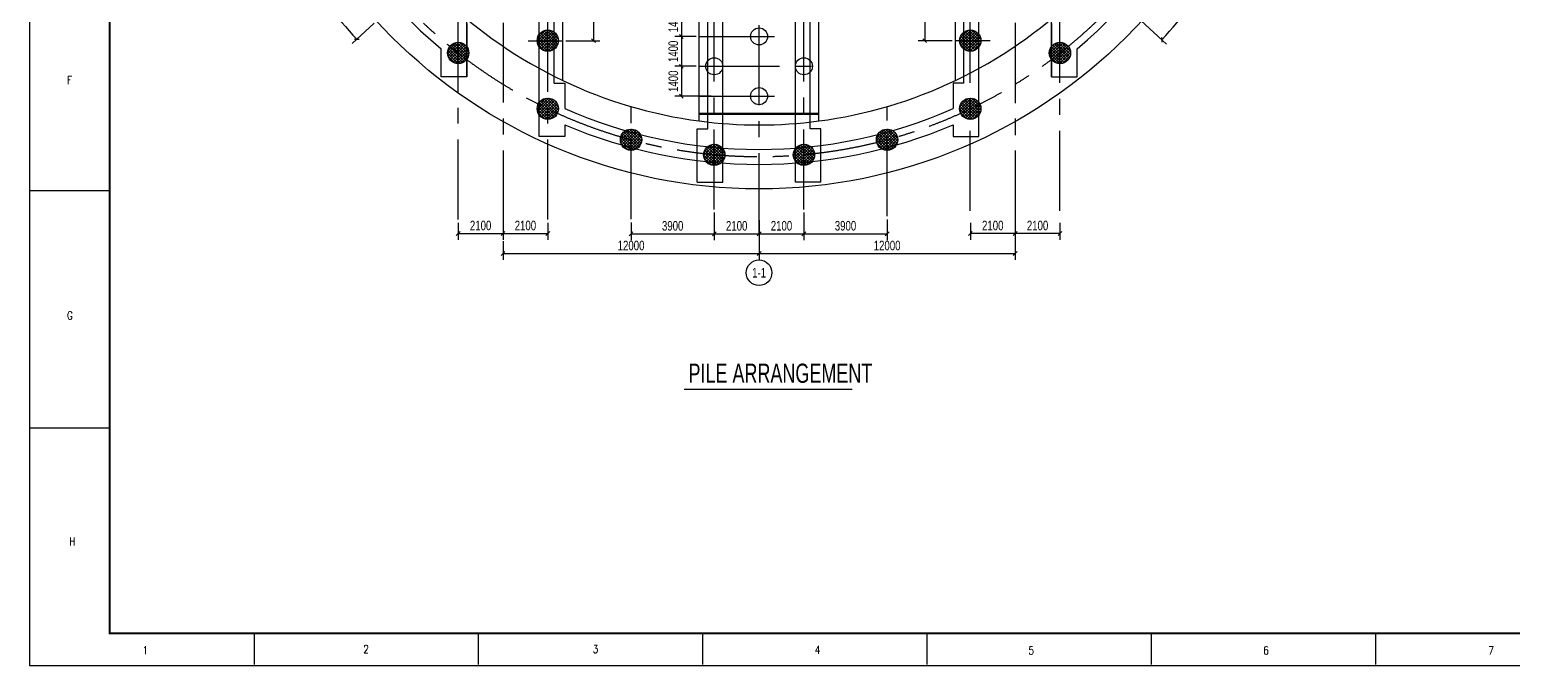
# Model space of a CAD drawing. Extents: x 878294 to 2409453, y -112941 to -40192.
# Drawn here: x 878294 to 924616, y -99592 to -79711 of the extents above; entities that cross this region are included whole.
import ezdxf
from ezdxf.enums import TextEntityAlignment as Align

# ---------------------------------------------------------------- set-up
doc = ezdxf.new("R2010")
doc.units = 0
doc.header["$LTSCALE"] = 2000
doc.header["$MEASUREMENT"] = 0
doc.linetypes.add('CENTER', pattern=[2, 1.25, -0.25, 0.25, -0.25])
doc.layers.get('0').update_dxf_attribs({"linetype": 'CONTINUOUS'})
doc.layers.get('DEFPOINTS').update_dxf_attribs({"linetype": 'CONTINUOUS'})
for name, color, linetype in [('1', 3, 'CONTINUOUS'), ('6', 1, 'CONTINUOUS'), ('S_01', 3, 'CONTINUOUS'), ('S_02', 151, 'CENTER'), ('S_02_AXIS', 151, 'CENTER'), ('S_05_DIMS', 7, 'CONTINUOUS'), ('S_07', 6, 'CONTINUOUS'), ('THIN', 1, 'CONTINUOUS')]:
    doc.layers.add(name, color=color, linetype=linetype)
doc.layers.add('Not print layer', color=11, linetype='CONTINUOUS', plot=False)
doc.styles.add('KS', font='kstxt.shx', dxfattribs={"width": 0.75, "bigfont": 'kshz.shx'})
doc.styles.add('STANDA', font='romans.shx', dxfattribs={"width": 0.7, "bigfont": 'hztxt.shx'})
doc.dimstyles.new('KS100', dxfattribs={"dimtxt": 300, "dimasz": 120, "dimexe": 200, "dimexo": 100, "dimgap": 100, "dimtad": 1, "dimdec": 0, "dimzin": 14, "dimdsep": 46, "dimtxsty": 'KS', "dimblk": 'ARCHTICK', "dimcen": -900, "dimclrd": 7, "dimclre": 7, "dimclrt": 2, "dimadec": 0, "dimazin": 0, "dimtfac": 1, "dimtdec": 0, "dimtix": 1, "dimtmove": 2, "dimatfit": 2, "dimfxl": 1, "dimtolj": 1, "dimtzin": 14, "dimarcsym": 0})
doc.dimstyles.new('KSDIM1.5', dxfattribs={"dimtxt": 300, "dimasz": 120, "dimexe": 200, "dimexo": 100, "dimgap": 100, "dimtad": 1, "dimdec": 0, "dimlfac": 1.5, "dimzin": 14, "dimdsep": 46, "dimtxsty": 'KS', "dimblk": 'ARCHTICK', "dimblk1": 'OBLIQUE', "dimblk2": 'OBLIQUE', "dimsah": 1, "dimcen": -900, "dimclrd": 7, "dimclre": 7, "dimclrt": 2, "dimadec": 0, "dimazin": 0, "dimtfac": 1, "dimtdec": 0, "dimtix": 1, "dimtmove": 2, "dimatfit": 2, "dimfxl": 200, "dimtolj": 1, "dimtzin": 14, "dimlwd": -3, "dimarcsym": 0})

# ---------------------------------------------------------------- blocks, each defined once
blk = doc.blocks.new('_ArchTick')
at = {"color": 0, "linetype": 'ByBlock', "const_width": 0.3}
blk.add_lwpolyline([(-0.5, -0.5), (0.5, 0.5)], dxfattribs=at)
blk = doc.blocks.new('*D31')
at = {"layer": '1', "color": 7, "lineweight": -2, "transparency": 16777216}
for p, q in [((887404, -77384), (886617, -77898)), ((889058, -79512), (888366, -80148))]:
    blk.add_line(p, q, dxfattribs=at)
blk.add_arc((901083, -68458), 17074, 213.1271, 222.5919, dxfattribs=at)
at = {"layer": 'DEFPOINTS', "color": 0, "transparency": 16777216}
for p in [(901083, -68458), (887488, -77329), (887319, -78562), (889132, -79444)]:
    blk.add_point(p, dxfattribs=at)
at = {"layer": '1', "color": 7, "lineweight": -2, "transparency": 16777216, "xscale": 120, "yscale": 120, "zscale": 120}
for p, rotation in [((886784, -77789), 123.1270713870363), ((888513, -80013), 312.5919486570368)]:
    blk.add_blockref('_ArchTick', p, dxfattribs=dict(at, rotation=rotation))
at = {"layer": '1', "color": 2, "transparency": 16777216, "insert": (887800, -78783), "char_height": 300, "attachment_point": 5, "rotation": 307.8595, "style": 'KS'}
blk.add_mtext('\\A1;9.465°', dxfattribs=at)
blk = doc.blocks.new('*D32')
at = {"layer": '1', "color": 7, "lineweight": -2, "transparency": 16777216}
for p, q in [((914761, -77384), (915565, -77909)), ((911635, -78158), (913814, -80161))]:
    blk.add_line(p, q, dxfattribs=at)
blk.add_arc((901083, -68458), 17093, 317.4081, 326.8729, dxfattribs=at)
at = {"layer": 'DEFPOINTS', "color": 0, "transparency": 16777216}
for p in [(901083, -68458), (914677, -77329), (911561, -78091), (914284, -79316)]:
    blk.add_point(p, dxfattribs=at)
at = {"layer": '1', "color": 7, "lineweight": -2, "transparency": 16777216, "xscale": 120, "yscale": 120, "zscale": 120}
for p, rotation in [((915397, -77799), 56.87292861295454), ((913666, -80026), 227.4080513429558)]:
    blk.add_blockref('_ArchTick', p, dxfattribs=dict(at, rotation=rotation))
at = {"layer": '1', "color": 2, "transparency": 16777216, "insert": (914380, -78795), "char_height": 300, "attachment_point": 5, "rotation": 52.1405, "style": 'KS'}
blk.add_mtext('\\A1;9.465°', dxfattribs=at)
blk = doc.blocks.new('_Oblique')
at = {"color": 0, "linetype": 'ByBlock', "lineweight": -2}
blk.add_line((-0.5, -0.5), (0.5, 0.5), dxfattribs=at)
blk = doc.blocks.new('*D41')
at = {"layer": 'DEFPOINTS', "color": 0, "transparency": 16777216}
for p in [(901083, -86077), (893083, -86231), (901083, -86714)]:
    blk.add_point(p, dxfattribs=at)
at = {"layer": 'S_05_DIMS', "color": 7, "lineweight": -2, "transparency": 16777216}
for p, q in [((893083, -86331), (893083, -86914)), ((901083, -86177), (901083, -86914))]:
    blk.add_line(p, q, dxfattribs=at)
at = {"layer": 'S_05_DIMS', "color": 7, "lineweight": -3, "transparency": 16777216}
blk.add_line((893083, -86714), (901083, -86714), dxfattribs=at)
at = {"layer": 'S_05_DIMS', "color": 7, "lineweight": -3, "transparency": 16777216, "xscale": 120, "yscale": 120, "zscale": 120, "rotation": 180}
blk.add_blockref('_Oblique', (893083, -86714), dxfattribs=at)
at = {"layer": 'S_05_DIMS', "color": 7, "lineweight": -3, "transparency": 16777216, "xscale": 120, "yscale": 120, "zscale": 120}
blk.add_blockref('_Oblique', (901083, -86714), dxfattribs=at)
at = {"layer": 'S_05_DIMS', "color": 2, "transparency": 16777216, "insert": (897083, -86464), "char_height": 300, "attachment_point": 5, "style": 'KS'}
blk.add_mtext('\\A1;12000', dxfattribs=at)
blk = doc.blocks.new('*D42')
at = {"layer": 'DEFPOINTS', "color": 0, "transparency": 16777216}
for p in [(901083, -86077), (909083, -85940), (909083, -86714)]:
    blk.add_point(p, dxfattribs=at)
at = {"layer": 'S_05_DIMS', "color": 7, "lineweight": -2, "transparency": 16777216}
for p, q in [((909083, -86040), (909083, -86914)), ((901083, -86177), (901083, -86914))]:
    blk.add_line(p, q, dxfattribs=at)
at = {"layer": 'S_05_DIMS', "color": 7, "lineweight": -3, "transparency": 16777216}
blk.add_line((901083, -86714), (909083, -86714), dxfattribs=at)
at = {"layer": 'S_05_DIMS', "color": 7, "lineweight": -3, "transparency": 16777216, "xscale": 120, "yscale": 120, "zscale": 120, "rotation": 180}
blk.add_blockref('_Oblique', (901083, -86714), dxfattribs=at)
at = {"layer": 'S_05_DIMS', "color": 7, "lineweight": -3, "transparency": 16777216, "xscale": 120, "yscale": 120, "zscale": 120}
blk.add_blockref('_Oblique', (909083, -86714), dxfattribs=at)
at = {"layer": 'S_05_DIMS', "color": 2, "transparency": 16777216, "insert": (905083, -86464), "char_height": 300, "attachment_point": 5, "style": 'KS'}
blk.add_mtext('\\A1;12000', dxfattribs=at)
blk = doc.blocks.new('*D43')
at = {"layer": 'DEFPOINTS', "color": 0, "transparency": 16777216}
for p in [(897083, -85641), (899683, -85334), (899683, -86098)]:
    blk.add_point(p, dxfattribs=at)
at = {"layer": 'S_05_DIMS', "color": 7, "lineweight": -2, "transparency": 16777216}
for p, q in [((899683, -85434), (899683, -86298)), ((897083, -85741), (897083, -86298))]:
    blk.add_line(p, q, dxfattribs=at)
at = {"layer": 'S_05_DIMS', "color": 7, "lineweight": -3, "transparency": 16777216}
blk.add_line((897083, -86098), (899683, -86098), dxfattribs=at)
at = {"layer": 'S_05_DIMS', "color": 7, "lineweight": -3, "transparency": 16777216, "xscale": 120, "yscale": 120, "zscale": 120, "rotation": 180}
blk.add_blockref('_Oblique', (897083, -86098), dxfattribs=at)
at = {"layer": 'S_05_DIMS', "color": 7, "lineweight": -3, "transparency": 16777216, "xscale": 120, "yscale": 120, "zscale": 120}
blk.add_blockref('_Oblique', (899683, -86098), dxfattribs=at)
at = {"layer": 'S_05_DIMS', "color": 2, "transparency": 16777216, "insert": (898383, -85848), "char_height": 300, "attachment_point": 5, "style": 'KS'}
blk.add_mtext('\\A1;3900', dxfattribs=at)
blk = doc.blocks.new('*D44')
at = {"layer": 'DEFPOINTS', "color": 0, "transparency": 16777216}
for p in [(891683, -85652), (893083, -85652), (893083, -86088)]:
    blk.add_point(p, dxfattribs=at)
at = {"layer": 'S_05_DIMS', "color": 7, "lineweight": -2, "transparency": 16777216}
for p, q in [((891683, -85752), (891683, -86288)), ((893083, -85752), (893083, -86288))]:
    blk.add_line(p, q, dxfattribs=at)
at = {"layer": 'S_05_DIMS', "color": 7, "lineweight": -3, "transparency": 16777216}
blk.add_line((891683, -86088), (893083, -86088), dxfattribs=at)
at = {"layer": 'S_05_DIMS', "color": 7, "lineweight": -3, "transparency": 16777216, "xscale": 120, "yscale": 120, "zscale": 120, "rotation": 180}
blk.add_blockref('_Oblique', (891683, -86088), dxfattribs=at)
at = {"layer": 'S_05_DIMS', "color": 7, "lineweight": -3, "transparency": 16777216, "xscale": 120, "yscale": 120, "zscale": 120}
blk.add_blockref('_Oblique', (893083, -86088), dxfattribs=at)
at = {"layer": 'S_05_DIMS', "color": 2, "transparency": 16777216, "insert": (892383, -85838), "char_height": 300, "attachment_point": 5, "style": 'KS'}
blk.add_mtext('\\A1;2100', dxfattribs=at)
blk = doc.blocks.new('*D45')
at = {"layer": 'DEFPOINTS', "color": 0, "transparency": 16777216}
for p in [(893083, -85652), (894483, -85652), (894483, -86088)]:
    blk.add_point(p, dxfattribs=at)
at = {"layer": 'S_05_DIMS', "color": 7, "lineweight": -2, "transparency": 16777216}
for p, q in [((893083, -85752), (893083, -86288)), ((894483, -85752), (894483, -86288))]:
    blk.add_line(p, q, dxfattribs=at)
at = {"layer": 'S_05_DIMS', "color": 7, "lineweight": -3, "transparency": 16777216}
blk.add_line((893083, -86088), (894483, -86088), dxfattribs=at)
at = {"layer": 'S_05_DIMS', "color": 7, "lineweight": -3, "transparency": 16777216, "xscale": 120, "yscale": 120, "zscale": 120, "rotation": 180}
blk.add_blockref('_Oblique', (893083, -86088), dxfattribs=at)
at = {"layer": 'S_05_DIMS', "color": 7, "lineweight": -3, "transparency": 16777216, "xscale": 120, "yscale": 120, "zscale": 120}
blk.add_blockref('_Oblique', (894483, -86088), dxfattribs=at)
at = {"layer": 'S_05_DIMS', "color": 2, "transparency": 16777216, "insert": (893783, -85838), "char_height": 300, "attachment_point": 5, "style": 'KS'}
blk.add_mtext('\\A1;2100', dxfattribs=at)
blk = doc.blocks.new('*D46')
at = {"layer": 'DEFPOINTS', "color": 0, "transparency": 16777216}
for p in [(909083, -85652), (910483, -85652), (909083, -86088)]:
    blk.add_point(p, dxfattribs=at)
at = {"layer": 'S_05_DIMS', "color": 7, "lineweight": -2, "transparency": 16777216}
for p, q in [((909083, -85752), (909083, -86288)), ((910483, -85752), (910483, -86288))]:
    blk.add_line(p, q, dxfattribs=at)
at = {"layer": 'S_05_DIMS', "color": 7, "lineweight": -3, "transparency": 16777216}
blk.add_line((910483, -86088), (909083, -86088), dxfattribs=at)
at = {"layer": 'S_05_DIMS', "color": 7, "lineweight": -3, "transparency": 16777216, "xscale": 120, "yscale": 120, "zscale": 120, "rotation": 180}
blk.add_blockref('_Oblique', (909083, -86088), dxfattribs=at)
at = {"layer": 'S_05_DIMS', "color": 7, "lineweight": -3, "transparency": 16777216, "xscale": 120, "yscale": 120, "zscale": 120}
blk.add_blockref('_Oblique', (910483, -86088), dxfattribs=at)
at = {"layer": 'S_05_DIMS', "color": 2, "transparency": 16777216, "insert": (909783, -85838), "char_height": 300, "attachment_point": 5, "style": 'KS'}
blk.add_mtext('\\A1;2100', dxfattribs=at)
blk = doc.blocks.new('*D47')
at = {"layer": 'DEFPOINTS', "color": 0, "transparency": 16777216}
for p in [(907683, -85652), (909083, -85652), (907683, -86088)]:
    blk.add_point(p, dxfattribs=at)
at = {"layer": 'S_05_DIMS', "color": 7, "lineweight": -2, "transparency": 16777216}
for p, q in [((907683, -85752), (907683, -86288)), ((909083, -85752), (909083, -86288))]:
    blk.add_line(p, q, dxfattribs=at)
at = {"layer": 'S_05_DIMS', "color": 7, "lineweight": -3, "transparency": 16777216}
blk.add_line((909083, -86088), (907683, -86088), dxfattribs=at)
at = {"layer": 'S_05_DIMS', "color": 7, "lineweight": -3, "transparency": 16777216, "xscale": 120, "yscale": 120, "zscale": 120, "rotation": 180}
blk.add_blockref('_Oblique', (907683, -86088), dxfattribs=at)
at = {"layer": 'S_05_DIMS', "color": 7, "lineweight": -3, "transparency": 16777216, "xscale": 120, "yscale": 120, "zscale": 120}
blk.add_blockref('_Oblique', (909083, -86088), dxfattribs=at)
at = {"layer": 'S_05_DIMS', "color": 2, "transparency": 16777216, "insert": (908383, -85838), "char_height": 300, "attachment_point": 5, "style": 'KS'}
blk.add_mtext('\\A1;2100', dxfattribs=at)
blk = doc.blocks.new('*D49')
at = {"layer": 'DEFPOINTS', "color": 0, "transparency": 16777216}
for p in [(894949, -78191), (894949, -80058), (895908, -80058)]:
    blk.add_point(p, dxfattribs=at)
at = {"layer": 'S_05_DIMS', "color": 7, "lineweight": -2, "transparency": 16777216}
for p, q in [((895049, -78191), (896108, -78191)), ((895049, -80058), (896108, -80058))]:
    blk.add_line(p, q, dxfattribs=at)
at = {"layer": 'S_05_DIMS', "color": 7, "lineweight": -3, "transparency": 16777216}
blk.add_line((895908, -78191), (895908, -80058), dxfattribs=at)
at = {"layer": 'S_05_DIMS', "color": 7, "lineweight": -3, "transparency": 16777216, "xscale": 120, "yscale": 120, "zscale": 120}
for p, rotation in [((895908, -78191), 90), ((895908, -80058), 270)]:
    blk.add_blockref('_Oblique', p, dxfattribs=dict(at, rotation=rotation))
at = {"layer": 'S_05_DIMS', "color": 2, "transparency": 16777216, "insert": (895658, -79125), "char_height": 300, "attachment_point": 5, "rotation": 90, "style": 'KS'}
blk.add_mtext('\\A1;2800', dxfattribs=at)
blk = doc.blocks.new('A$C649A5E08')
at = {"layer": 'THIN'}
for p, q in [((0, 59400), (0, 0)), ((2500, 58400), (2500, 1000)), ((0, 14850), (2500, 14850)), ((0, 7425), (2500, 7425)), ((2500, 1000), (104125, 1000)), ((7009, 1024), (7009, 24)), ((14017, 1024), (14017, 24)), ((21025, 1024), (21025, 24)), ((28034, 1024), (28034, 24)), ((35042, 1024), (35042, 24)), ((42050, 1024), (42050, 24)), ((0, 0), (105125, 0))]:
    blk.add_line(p, q, dxfattribs=at)
at = {"layer": 'THIN', "const_width": 60}
blk.add_lwpolyline([(104125, 58400), (104125, 1000), (2500, 1000), (2500, 58400), (104125, 58400)], dxfattribs=at)
at = {"layer": 'THIN', "style": 'STANDA', "width": 0.8}
for s, p in [('F', (1168, 18178)), ('G', (1168, 10818)), ('H', (1241, 3753)), ('1', (3528, 347)), ('2', (10423, 381)), ('3', (17590, 386)), ('4', (24530, 361)), ('5', (31207, 340)), ('6', (38541, 343)), ('7', (45572, 337))]:
    blk.add_text(s, height=250, dxfattribs=at).set_placement(p)
blk = doc.blocks.new('*D60')
at = {"layer": 'DEFPOINTS', "color": 0, "transparency": 16777216}
for p in [(899683, -85434), (901083, -85795), (901083, -86098)]:
    blk.add_point(p, dxfattribs=at)
at = {"layer": 'S_05_DIMS', "color": 7, "lineweight": -2, "transparency": 16777216}
for p, q in [((899683, -85534), (899683, -86298)), ((901083, -85895), (901083, -86298))]:
    blk.add_line(p, q, dxfattribs=at)
at = {"layer": 'S_05_DIMS', "color": 7, "lineweight": -3, "transparency": 16777216}
blk.add_line((899683, -86098), (901083, -86098), dxfattribs=at)
at = {"layer": 'S_05_DIMS', "color": 7, "lineweight": -3, "transparency": 16777216, "xscale": 120, "yscale": 120, "zscale": 120, "rotation": 180}
blk.add_blockref('_Oblique', (899683, -86098), dxfattribs=at)
at = {"layer": 'S_05_DIMS', "color": 7, "lineweight": -3, "transparency": 16777216, "xscale": 120, "yscale": 120, "zscale": 120}
blk.add_blockref('_Oblique', (901083, -86098), dxfattribs=at)
at = {"layer": 'S_05_DIMS', "color": 2, "transparency": 16777216, "insert": (900383, -85848), "char_height": 300, "attachment_point": 5, "style": 'KS'}
blk.add_mtext('\\A1;2100', dxfattribs=at)
blk = doc.blocks.new('*D61')
at = {"layer": 'DEFPOINTS', "color": 0, "transparency": 16777216}
for p in [(901083, -85566), (902483, -85334), (902483, -86096)]:
    blk.add_point(p, dxfattribs=at)
at = {"layer": 'S_05_DIMS', "color": 7, "lineweight": -2, "transparency": 16777216}
for p, q in [((901083, -85666), (901083, -86296)), ((902483, -85434), (902483, -86296))]:
    blk.add_line(p, q, dxfattribs=at)
at = {"layer": 'S_05_DIMS', "color": 7, "lineweight": -3, "transparency": 16777216}
blk.add_line((901083, -86096), (902483, -86096), dxfattribs=at)
at = {"layer": 'S_05_DIMS', "color": 7, "lineweight": -3, "transparency": 16777216, "xscale": 120, "yscale": 120, "zscale": 120, "rotation": 180}
blk.add_blockref('_Oblique', (901083, -86096), dxfattribs=at)
at = {"layer": 'S_05_DIMS', "color": 7, "lineweight": -3, "transparency": 16777216, "xscale": 120, "yscale": 120, "zscale": 120}
blk.add_blockref('_Oblique', (902483, -86096), dxfattribs=at)
at = {"layer": 'S_05_DIMS', "color": 2, "transparency": 16777216, "insert": (901783, -85846), "char_height": 300, "attachment_point": 5, "style": 'KS'}
blk.add_mtext('\\A1;2100', dxfattribs=at)
blk = doc.blocks.new('*D62')
at = {"layer": 'DEFPOINTS', "color": 0, "transparency": 16777216}
for p in [(902483, -85334), (905083, -85549), (905083, -86096)]:
    blk.add_point(p, dxfattribs=at)
at = {"layer": 'S_05_DIMS', "color": 7, "lineweight": -2, "transparency": 16777216}
for p, q in [((902483, -85434), (902483, -86296)), ((905083, -85649), (905083, -86296))]:
    blk.add_line(p, q, dxfattribs=at)
at = {"layer": 'S_05_DIMS', "color": 7, "lineweight": -3, "transparency": 16777216}
blk.add_line((902483, -86096), (905083, -86096), dxfattribs=at)
at = {"layer": 'S_05_DIMS', "color": 7, "lineweight": -3, "transparency": 16777216, "xscale": 120, "yscale": 120, "zscale": 120, "rotation": 180}
blk.add_blockref('_Oblique', (902483, -86096), dxfattribs=at)
at = {"layer": 'S_05_DIMS', "color": 7, "lineweight": -3, "transparency": 16777216, "xscale": 120, "yscale": 120, "zscale": 120}
blk.add_blockref('_Oblique', (905083, -86096), dxfattribs=at)
at = {"layer": 'S_05_DIMS', "color": 2, "transparency": 16777216, "insert": (903783, -85846), "char_height": 300, "attachment_point": 5, "style": 'KS'}
blk.add_mtext('\\A1;3900', dxfattribs=at)
blk = doc.blocks.new('*D77')
at = {"layer": 'DEFPOINTS', "color": 0, "transparency": 16777216}
for p in [(899216, -78991), (898654, -79925), (899216, -79925)]:
    blk.add_point(p, dxfattribs=at)
at = {"layer": 'S_05_DIMS', "color": 7, "lineweight": -2, "transparency": 16777216}
for p, q in [((899116, -78991), (898454, -78991)), ((899116, -79925), (898454, -79925))]:
    blk.add_line(p, q, dxfattribs=at)
at = {"layer": 'S_05_DIMS', "color": 7, "lineweight": -3, "transparency": 16777216}
blk.add_line((898654, -78991), (898654, -79925), dxfattribs=at)
at = {"layer": 'S_05_DIMS', "color": 7, "lineweight": -3, "transparency": 16777216, "xscale": 120, "yscale": 120, "zscale": 120}
for p, rotation in [((898654, -78991), 90), ((898654, -79925), 270)]:
    blk.add_blockref('_Oblique', p, dxfattribs=dict(at, rotation=rotation))
at = {"layer": 'S_05_DIMS', "color": 2, "transparency": 16777216, "insert": (898404, -79458), "char_height": 300, "attachment_point": 5, "rotation": 90, "style": 'KS'}
blk.add_mtext('\\A1;1400', dxfattribs=at)
blk = doc.blocks.new('*D78')
at = {"layer": 'DEFPOINTS', "color": 0, "transparency": 16777216}
for p in [(899216, -79925), (898654, -80858), (899216, -80858)]:
    blk.add_point(p, dxfattribs=at)
at = {"layer": 'S_05_DIMS', "color": 7, "lineweight": -2, "transparency": 16777216}
for p, q in [((899116, -79925), (898454, -79925)), ((899116, -80858), (898454, -80858))]:
    blk.add_line(p, q, dxfattribs=at)
at = {"layer": 'S_05_DIMS', "color": 7, "lineweight": -3, "transparency": 16777216}
blk.add_line((898654, -79925), (898654, -80858), dxfattribs=at)
at = {"layer": 'S_05_DIMS', "color": 7, "lineweight": -3, "transparency": 16777216, "xscale": 120, "yscale": 120, "zscale": 120}
for p, rotation in [((898654, -79925), 90), ((898654, -80858), 270)]:
    blk.add_blockref('_Oblique', p, dxfattribs=dict(at, rotation=rotation))
at = {"layer": 'S_05_DIMS', "color": 2, "transparency": 16777216, "insert": (898404, -80391), "char_height": 300, "attachment_point": 5, "rotation": 90, "style": 'KS'}
blk.add_mtext('\\A1;1400', dxfattribs=at)
blk = doc.blocks.new('*D79')
at = {"layer": 'DEFPOINTS', "color": 0, "transparency": 16777216}
for p in [(899216, -80858), (898654, -81791), (899683, -81791)]:
    blk.add_point(p, dxfattribs=at)
at = {"layer": 'S_05_DIMS', "color": 7, "lineweight": -2, "transparency": 16777216}
for p, q in [((899116, -80858), (898454, -80858)), ((899583, -81791), (898454, -81791))]:
    blk.add_line(p, q, dxfattribs=at)
at = {"layer": 'S_05_DIMS', "color": 7, "lineweight": -3, "transparency": 16777216}
blk.add_line((898654, -80858), (898654, -81791), dxfattribs=at)
at = {"layer": 'S_05_DIMS', "color": 7, "lineweight": -3, "transparency": 16777216, "xscale": 120, "yscale": 120, "zscale": 120}
for p, rotation in [((898654, -80858), 90), ((898654, -81791), 270)]:
    blk.add_blockref('_Oblique', p, dxfattribs=dict(at, rotation=rotation))
at = {"layer": 'S_05_DIMS', "color": 2, "transparency": 16777216, "insert": (898404, -81325), "char_height": 300, "attachment_point": 5, "rotation": 90, "style": 'KS'}
blk.add_mtext('\\A1;1400', dxfattribs=at)
blk = doc.blocks.new('*D114')
at = {"layer": 'DEFPOINTS', "color": 0, "transparency": 16777216}
for p in [(907216, -78191), (906257, -80058), (907216, -80058)]:
    blk.add_point(p, dxfattribs=at)
at = {"layer": 'S_05_DIMS', "color": 7, "lineweight": -2, "transparency": 16777216}
for p, q in [((907116, -78191), (906057, -78191)), ((907116, -80058), (906057, -80058))]:
    blk.add_line(p, q, dxfattribs=at)
at = {"layer": 'S_05_DIMS', "color": 7, "lineweight": -3, "transparency": 16777216}
blk.add_line((906257, -78191), (906257, -80058), dxfattribs=at)
at = {"layer": 'S_05_DIMS', "color": 7, "lineweight": -3, "transparency": 16777216, "xscale": 120, "yscale": 120, "zscale": 120}
for p, rotation in [((906257, -78191), 90), ((906257, -80058), 270)]:
    blk.add_blockref('_Oblique', p, dxfattribs=dict(at, rotation=rotation))
at = {"layer": 'S_05_DIMS', "color": 2, "transparency": 16777216, "insert": (906007, -79125), "char_height": 300, "attachment_point": 5, "rotation": 90, "style": 'KS'}
blk.add_mtext('\\A1;2800', dxfattribs=at)

msp = doc.modelspace()

# ---------------------------------------------------------------- hatches: boundary and pattern name
at = {"layer": 'S_07'}
h = msp.add_hatch(dxfattribs=at)
h.set_pattern_fill('ANSI37', color=256, scale=500, style=0)
h.set_pattern_definition([(45, (287096.9, -17214.62), (-44.194174, 44.194174), []), (135, (287096.9, -17214.62), (-44.194174, -44.194174), [])])
edge = h.paths.add_edge_path()
edge.add_arc((891682.57, -80445.24), 333.33, 0, 360)
h = msp.add_hatch(dxfattribs=at)
h.set_pattern_fill('ANSI37', color=256, scale=500, style=0)
h.set_pattern_definition([(45, (289896.9, -16827.36), (-44.194174, 44.194174), []), (135, (289896.9, -16827.36), (-44.194174, -44.194174), [])])
edge = h.paths.add_edge_path()
edge.add_arc((894482.57, -80057.98), 333.33, 0, 360)
h = msp.add_hatch(dxfattribs=at)
h.set_pattern_fill('ANSI37', color=256, scale=500, style=0)
h.set_pattern_definition([(45, (303096.9, -16827.36), (-44.194174, 44.194174), []), (135, (303096.9, -16827.36), (-44.194174, -44.194174), [])])
edge = h.paths.add_edge_path()
edge.add_arc((907682.57, -80057.98), 333.33, 0, 360)
h = msp.add_hatch(dxfattribs=at)
h.set_pattern_fill('ANSI37', color=256, scale=500, style=0)
h.set_pattern_definition([(45, (305896.9, -17214.62), (-44.194174, 44.194174), []), (135, (305896.9, -17214.62), (-44.194174, -44.194174), [])])
edge = h.paths.add_edge_path()
edge.add_arc((910482.57, -80445.24), 333.33, 0, 360)
h = msp.add_hatch(dxfattribs=at)
h.set_pattern_fill('ANSI37', color=256, scale=500, style=0)
h.set_pattern_definition([(45, (289896.9, -18956.686), (-44.194174, 44.194174), []), (135, (289896.9, -18956.686), (-44.194174, -44.194174), [])])
edge = h.paths.add_edge_path()
edge.add_arc((894482.57, -82187.3), 333.33, 0, 360)
h = msp.add_hatch(dxfattribs=at)
h.set_pattern_fill('ANSI37', color=256, scale=500, style=0)
h.set_pattern_definition([(45, (303096.9, -18956.686), (-44.194174, 44.194174), []), (135, (303096.9, -18956.686), (-44.194174, -44.194174), [])])
edge = h.paths.add_edge_path()
edge.add_arc((907682.57, -82187.3), 333.33, 0, 360)
h = msp.add_hatch(dxfattribs=at)
h.set_pattern_fill('ANSI37', color=256, scale=500, style=0)
h.set_pattern_definition([(45, (292496.9, -19926.15), (-44.194174, 44.194174), []), (135, (292496.9, -19926.15), (-44.194174, -44.194174), [])])
edge = h.paths.add_edge_path()
edge.add_arc((897082.57, -83156.77), 333.33, 0, 360)
h = msp.add_hatch(dxfattribs=at)
h.set_pattern_fill('ANSI37', color=256, scale=500, style=0)
h.set_pattern_definition([(45, (300496.9, -19926.15), (-44.194174, 44.194174), []), (135, (300496.9, -19926.15), (-44.194174, -44.194174), [])])
edge = h.paths.add_edge_path()
edge.add_arc((905082.57, -83156.77), 333.33, 0, 360)
h = msp.add_hatch(dxfattribs=at)
h.set_pattern_fill('ANSI37', color=256, scale=500, style=0)
h.set_pattern_definition([(45, (295096.9, -20396.22), (-44.194174, 44.194174), []), (135, (295096.9, -20396.22), (-44.194174, -44.194174), [])])
edge = h.paths.add_edge_path()
edge.add_arc((899682.57, -83626.84), 333.33, 0, 360)
h = msp.add_hatch(dxfattribs=at)
h.set_pattern_fill('ANSI37', color=256, scale=500, style=0)
h.set_pattern_definition([(45, (297896.9, -20396.22), (-44.194174, 44.194174), []), (135, (297896.9, -20396.22), (-44.194174, -44.194174), [])])
edge = h.paths.add_edge_path()
edge.add_arc((902482.57, -83626.84), 333.33, 0, 360)

# ---------------------------------------------------------------- linework, layer by layer
at = {"layer": '6'}
for centre in [(901082.57, -79924.64), (899682.57, -80857.98), (902482.57, -80857.98), (901082.57, -81791.31)]:
    msp.add_circle(centre, 266.67, dxfattribs=at)
at = {"layer": 'Not print layer', "lineweight": -2}
for p, q in [((899949.23, -84482.42), (899949.23, -52433.53)), ((902215.9, -84482.42), (902215.9, -52433.53)), ((899482.57, -82815.76), (899482.57, -54100.19)), ((902682.57, -82815.76), (902682.57, -54100.19)), ((899215.9, -82568.37), (899215.9, -54347.58)), ((902949.23, -82568.37), (902949.23, -54347.58)), ((894215.9, -81389.23), (894215.9, -55526.73)), ((894682.57, -81389.23), (894682.57, -55526.73)), ((907482.57, -81389.23), (907482.57, -55526.73)), ((907949.23, -81389.23), (907949.23, -55526.73)), ((891949.23, -81182.97), (891949.23, -55790.6)), ((894949.23, -81302.04), (894949.23, -55613.91)), ((907215.9, -81302.04), (907215.9, -55613.91)), ((910215.9, -81182.97), (910215.9, -55790.6)), ((899215.9, -82324.64), (902949.23, -82324.64)), ((899215.9, -82351.31), (902949.23, -82351.31)), ((899149.23, -84482.42), (899149.23, -82815.76)), ((903015.9, -84482.42), (903015.9, -82815.76))]:
    msp.add_line(p, q, dxfattribs=at)
at = {"layer": 'Not print layer'}
for p, q in [((899149.23, -82815.76), (899482.57, -82815.76)), ((903015.9, -82815.76), (902682.57, -82815.76)), ((899149.23, -84482.42), (899949.23, -84482.42)), ((903015.9, -84482.42), (902215.9, -84482.42))]:
    msp.add_line(p, q, dxfattribs=at)
for points in [[(891949.23, -79516.31), (891949.23, -81182.97), (891149.23, -81182.97), (891149.23, -80313.21)], [(910215.9, -79516.31), (910215.9, -81182.97), (911015.9, -81182.97), (911015.9, -80313.21)], [(895015.9, -82685.18), (895015.9, -83055.89), (894215.9, -83055.89), (894215.9, -81389.23)], [(894682.57, -81389.23), (895015.9, -81389.23), (895015.9, -82176.41)], [(907482.57, -81389.23), (907149.23, -81389.23), (907149.23, -82176.41)], [(907149.23, -82685.18), (907149.23, -83055.89), (907949.23, -83055.89), (907949.23, -81389.23)]]:
    msp.add_lwpolyline(points, dxfattribs=at)
msp.add_circle((901082.57, -68457.98), 16233.33, dxfattribs=at)
for radius, start, end in [(15466.67, 129.959157, 230.040843), (15466.67, 309.959157, 50.040843), (14233.33, 226.115376, 244.474462), (14233.33, 295.525538, 313.884624), (14233.33, 244.474462, 262.464091), (14233.33, 277.535909, 295.525538), (15000, 246.143682, 293.856318), (15466.67, 246.905963, 293.094037), (14233.33, 262.464091, 277.535909)]:
    msp.add_arc((901082.57, -68457.98), radius, start, end, dxfattribs=at)
at = {"layer": 'S_01', "const_width": 40}
msp.add_lwpolyline([(898738.54, -90957.05), (903998.46, -90957.05)], dxfattribs=at)
at = {"layer": 'S_01'}
for centre in [(891682.57, -80445.24), (894482.57, -80057.98), (907682.57, -80057.98), (910482.57, -80445.24), (894482.57, -82187.3), (907682.57, -82187.3), (897082.57, -83156.77), (905082.57, -83156.77), (899682.57, -83626.84), (902482.57, -83626.84)]:
    msp.add_circle(centre, 333.33, dxfattribs=at)
at = {"layer": 'S_02', "lineweight": -2}
for p, q in [((901082.57, -86076.82), (901082.57, -49427.36)), ((894482.57, -85651.76), (894482.57, -54728.65)), ((907682.57, -85373.33), (907682.57, -54728.65)), ((893082.57, -55494.39), (893082.57, -86231.18)), ((909082.57, -55494.39), (909082.57, -85940.16)), ((909082.57, -55513.98), (909082.57, -85940.16)), ((891682.57, -85651.76), (891682.57, -56470.71)), ((910482.57, -85373.33), (910482.57, -56470.71)), ((893867.56, -80057.98), (894949.23, -80057.98)), ((908297.58, -80057.98), (907215.9, -80057.98)), ((899215.9, -80857.98), (902949.23, -80857.98))]:
    msp.add_line(p, q, dxfattribs=at)
at = {"layer": 'S_02'}
for p, q in [((899682.57, -85333.75), (899682.57, -53289.11)), ((902482.57, -85333.75), (902482.57, -53289.11)), ((897082.57, -85640.72), (897082.57, -82117.69)), ((905082.57, -85549.28), (905082.57, -82117.69))]:
    msp.add_line(p, q, dxfattribs=at)
msp.add_circle((901082.57, -68457.98), 15233.33, dxfattribs=at)
at = {"layer": 'S_02_AXIS'}
for p, q in [((899215.9, -79924.64), (901563.87, -79924.64)), ((899215.9, -81791.31), (901563.87, -81791.31))]:
    msp.add_line(p, q, dxfattribs=at)
at = {"layer": 'S_05_DIMS'}
msp.add_circle((901082.57, -87313.59), 400, dxfattribs=at)

# ---------------------------------------------------------------- block references
msp.add_blockref('A$C649A5E08', (878294.31, -99592.05))

# ---------------------------------------------------------------- texts
at = {"layer": 'S_01', "style": 'KS', "width": 0.7}
msp.add_text('PILE ARRANGEMENT ', height=600, dxfattribs=at).set_placement((898877.84, -90756.19))
at = {"layer": 'S_05_DIMS', "style": 'KS', "width": 0.75}
msp.add_text('1-1', height=300, dxfattribs=at).set_placement((901082.57, -87313.59), align=Align.MIDDLE)

# ---------------------------------------------------------------- dimensions: what is measured, and where the dimension line sits
at = {"layer": '1'}
for base, p1, p2, picture, middle in [((887319.24, -78561.5), (887487.79, -77329.45), (889131.71, -79444.25), '*D31', (887799.97, -78783.13)), ((914283.86, -79315.92), (911561.04, -78090.7), (914677.34, -77329.45), '*D32', (914380.38, -78794.96))]:
    dim = msp.add_angular_dim_3p(base=base, center=(901082.57, -68457.98), p1=p1, p2=p2, dimstyle='KS100', override={"dimadec": 3}, dxfattribs=at)
    dim.commit()
    dim.dimension.update_dxf_attribs({"geometry": picture, "text_midpoint": middle})
at = {"layer": 'S_05_DIMS'}
for base, p1, p2, angle, picture, middle in [((895908.22, -80057.98), (894949.23, -78191.31), (894949.23, -80057.98), 90, '*D49', (895658.22, -79124.64)), ((906256.91, -80057.98), (907215.9, -78191.31), (907215.9, -80057.98), 90, '*D114', (906006.91, -79124.64)), ((898653.94, -79924.64), (899215.9, -78991.31), (899215.9, -79924.64), 90, '*D77', (898403.94, -79457.98)), ((898653.94, -80857.98), (899215.9, -79924.64), (899215.9, -80857.98), 90, '*D78', (898403.94, -80391.31)), ((898653.94, -81791.31), (899215.9, -80857.98), (899682.57, -81791.31), 90, '*D79', (898403.94, -81324.64)), ((907682.57, -86088.43), (909082.57, -85651.76), (907682.57, -85651.76), 180, '*D47', (908382.57, -85838.43)), ((909082.57, -86088.43), (910482.57, -85651.76), (909082.57, -85651.76), 180, '*D46', (909782.57, -85838.43))]:
    dim = msp.add_linear_dim(base=base, p1=p1, p2=p2, angle=angle, dimstyle='KSDIM1.5', dxfattribs=at)
    dim.commit()
    dim.dimension.update_dxf_attribs({"geometry": picture, "text_midpoint": middle})
for base, p1, p2, picture, middle in [((893082.57, -86088.43), (891682.57, -85651.76), (893082.57, -85651.76), '*D44', (892382.57, -85838.43)), ((894482.57, -86088.43), (893082.57, -85651.76), (894482.57, -85651.76), '*D45', (893782.57, -85838.43)), ((899682.57, -86098.38), (897082.57, -85640.72), (899682.57, -85333.75), '*D43', (898382.57, -85848.38)), ((901082.57, -86098.38), (899682.57, -85433.75), (901082.57, -85794.57), '*D60', (900382.57, -85848.38)), ((902482.57, -86096.47), (901082.57, -85566.17), (902482.57, -85333.75), '*D61', (901782.57, -85846.47)), ((905082.57, -86096.47), (902482.57, -85333.75), (905082.57, -85549.28), '*D62', (903782.57, -85846.47)), ((901082.57, -86713.59), (893082.57, -86231.18), (901082.57, -86076.82), '*D41', (897082.57, -86463.59)), ((909082.57, -86713.59), (901082.57, -86076.82), (909082.57, -85940.16), '*D42', (905082.57, -86463.59))]:
    dim = msp.add_linear_dim(base=base, p1=p1, p2=p2, dimstyle='KSDIM1.5', dxfattribs=at)
    dim.commit()
    dim.dimension.update_dxf_attribs({"geometry": picture, "text_midpoint": middle})

doc.saveas('drawing.dxf')
